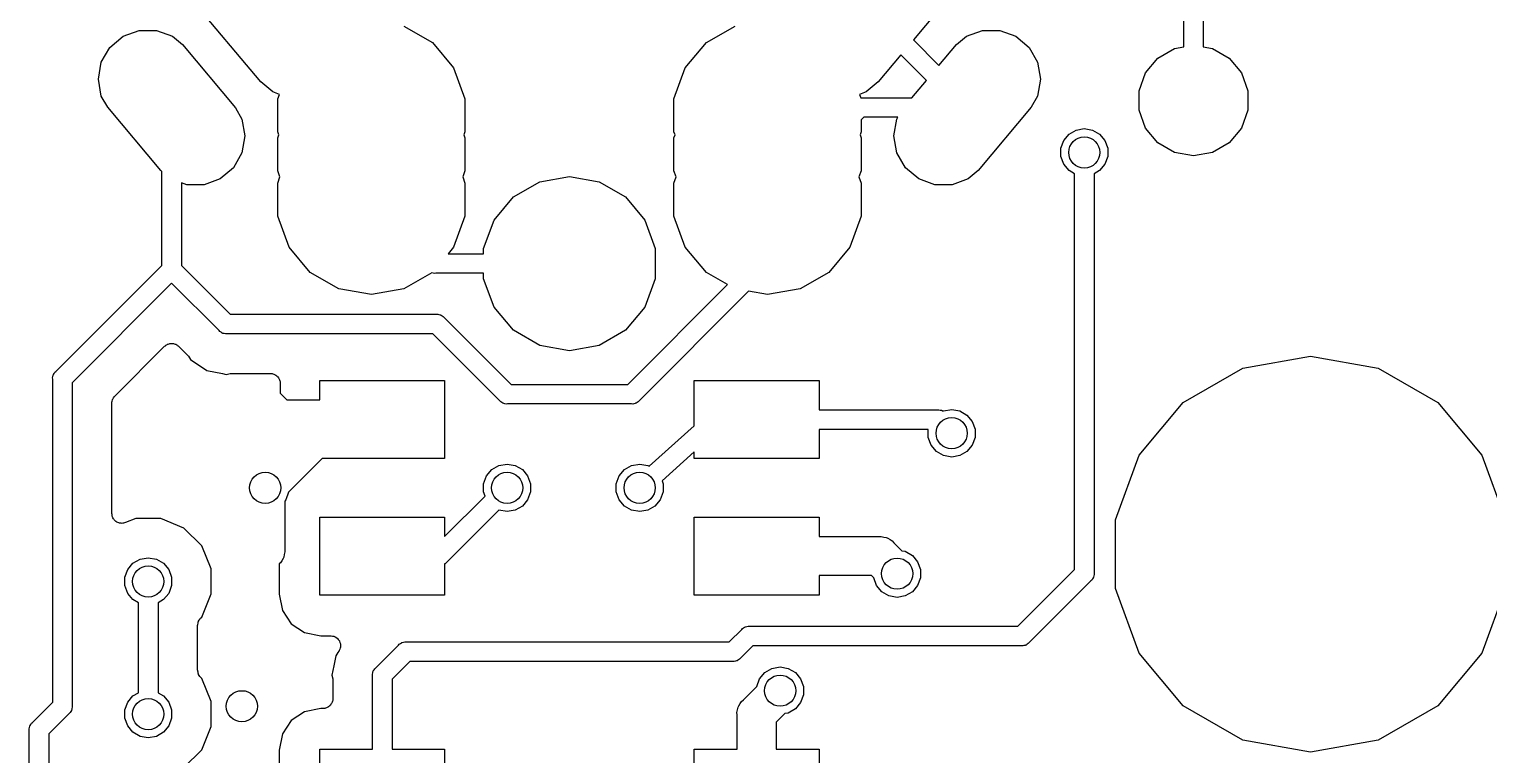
# Model space of a CAD drawing. Extents: x 61 to 194, y -153 to -61.
# Drawn here: x 82.07 to 100.79, y -89.32 to -80.02 of the extents above; entities that cross this region are included whole.
import ezdxf

# ---------------------------------------------------------------- set-up
doc = ezdxf.new("R2010")
doc.units = 0
doc.header["$MEASUREMENT"] = 0
doc.layers.add('BLACK', color=7, linetype='CONTINUOUS')

msp = doc.modelspace()

# ---------------------------------------------------------------- linework, layer by layer
at = {"layer": 'BLACK', "linetype": 'CONTINUOUS'}
for p, q in [((85.0416, -80.6939), (84.151, -79.6324)), ((96.875, -80.2478), (96.875, -79.55)), ((97.125, -79.55), (97.125, -80.2478)), ((93.7168, -79.79), (93.4088, -80.157)), ((83.2774, -80.1115), (83.4845, -80.0361)), ((83.4845, -80.0361), (83.7049, -80.0361)), ((83.7049, -80.0361), (83.912, -80.1115)), ((86.8768, -79.98), (87.2432, -80.1916)), ((90.7568, -80.1916), (91.1232, -79.98)), ((94.088, -80.1115), (94.2951, -80.0361)), ((94.2951, -80.0361), (94.5155, -80.0361)), ((94.5155, -80.0361), (94.7226, -80.1115)), ((82.9983, -80.4441), (83.1085, -80.2532)), ((83.1085, -80.2532), (83.2774, -80.1115)), ((83.912, -80.1115), (84.0383, -80.2175)), ((84.0383, -80.2175), (84.7192, -81.029)), ((87.2432, -80.1916), (87.5153, -80.5157)), ((90.4847, -80.5157), (90.7568, -80.1916)), ((93.4088, -80.157), (93.737, -80.4852)), ((93.737, -80.4852), (93.9617, -80.2175)), ((93.9617, -80.2175), (94.088, -80.1115)), ((94.7226, -80.1115), (94.8915, -80.2532)), ((94.8915, -80.2532), (95.0017, -80.4441)), ((96.5441, -80.3917), (96.7574, -80.2685)), ((96.7574, -80.2685), (96.875, -80.2478)), ((97.125, -80.2478), (97.2426, -80.2685)), ((97.2426, -80.2685), (97.4559, -80.3917)), ((82.96, -80.6611), (82.9983, -80.4441)), ((93.2475, -80.3493), (92.9584, -80.6939)), ((93.5757, -80.6775), (93.2475, -80.3493)), ((95.0017, -80.4441), (95.04, -80.6611)), ((96.3858, -80.5804), (96.5441, -80.3917)), ((97.4559, -80.3917), (97.6142, -80.5804)), ((87.5153, -80.5157), (87.66, -80.9134)), ((90.34, -80.9134), (90.4847, -80.5157)), ((96.3015, -80.8118), (96.3858, -80.5804)), ((97.6142, -80.5804), (97.6985, -80.8118)), ((82.9983, -80.8782), (82.96, -80.6611)), ((85.1983, -80.8253), (85.0416, -80.6939)), ((85.2811, -80.8554), (85.1983, -80.8253)), ((92.8017, -80.8253), (92.7189, -80.8554)), ((92.9584, -80.6939), (92.8017, -80.8253)), ((93.389, -80.9), (93.5757, -80.6775)), ((95.04, -80.6611), (95.0017, -80.8782)), ((96.3015, -81.0582), (96.3015, -80.8118)), ((97.6985, -80.8118), (97.6985, -81.0582)), ((83.0808, -81.021), (82.9983, -80.8782)), ((83.7617, -81.8325), (83.0808, -81.021)), ((85.26, -80.9134), (85.2811, -80.8554)), ((85.26, -81.3366), (85.26, -80.9134)), ((87.66, -80.9134), (87.66, -81.3366)), ((90.34, -81.3366), (90.34, -80.9134)), ((92.7189, -80.8554), (92.7351, -80.9)), ((92.7351, -80.9), (93.389, -80.9)), ((94.9192, -81.021), (94.2383, -81.8325)), ((95.0017, -80.8782), (94.9192, -81.021)), ((84.7192, -81.029), (84.8017, -81.1718)), ((84.8017, -81.1718), (84.84, -81.3889)), ((92.7718, -81.15), (92.74, -81.1818)), ((92.74, -81.1818), (92.74, -81.3366)), ((93.2109, -81.15), (92.7718, -81.15)), ((93.16, -81.3889), (93.1983, -81.1718)), ((93.1983, -81.1718), (93.2109, -81.15)), ((96.3858, -81.2896), (96.3015, -81.0582)), ((97.6985, -81.0582), (97.6142, -81.2896)), ((84.84, -81.3889), (84.8017, -81.6059)), ((85.274, -81.375), (85.26, -81.3366)), ((85.26, -81.4134), (85.274, -81.375)), ((87.66, -81.3366), (87.646, -81.375)), ((87.646, -81.375), (87.66, -81.4134)), ((90.354, -81.375), (90.34, -81.3366)), ((90.34, -81.4134), (90.354, -81.375)), ((92.74, -81.3366), (92.726, -81.375)), ((92.726, -81.375), (92.74, -81.4134)), ((93.1983, -81.6059), (93.16, -81.3889)), ((95.3362, -81.4477), (95.4042, -81.3666)), ((95.4042, -81.3666), (95.4958, -81.3137)), ((95.4958, -81.3137), (95.6, -81.2954)), ((95.6, -81.2954), (95.7042, -81.3137)), ((95.7042, -81.3137), (95.7958, -81.3666)), ((95.7958, -81.3666), (95.8638, -81.4477)), ((96.5441, -81.4783), (96.3858, -81.2896)), ((97.6142, -81.2896), (97.4559, -81.4783)), ((85.26, -81.8366), (85.26, -81.4134)), ((87.66, -81.4134), (87.66, -81.8366)), ((90.34, -81.8366), (90.34, -81.4134)), ((92.74, -81.4134), (92.74, -81.8366)), ((95.3, -81.5471), (95.3362, -81.4477)), ((95.3, -81.6529), (95.3, -81.5471)), ((95.8638, -81.4477), (95.9, -81.5471)), ((95.9, -81.5471), (95.9, -81.6529)), ((96.7574, -81.6015), (96.5441, -81.4783)), ((97.4559, -81.4783), (97.2426, -81.6015)), ((84.8017, -81.6059), (84.6915, -81.7968)), ((93.3085, -81.7968), (93.1983, -81.6059)), ((95.3362, -81.7523), (95.3, -81.6529)), ((95.4042, -81.8334), (95.3362, -81.7523)), ((95.8638, -81.7523), (95.7958, -81.8334)), ((95.9, -81.6529), (95.8638, -81.7523)), ((97, -81.6443), (96.7574, -81.6015)), ((97.2426, -81.6015), (97, -81.6443)), ((83.775, -81.8437), (83.7617, -81.8325)), ((83.775, -83.0482), (83.775, -81.8437)), ((84.5226, -81.9385), (84.3155, -82.0139)), ((84.6915, -81.7968), (84.5226, -81.9385)), ((85.2885, -81.915), (85.26, -81.8366)), ((85.26, -81.9934), (85.2885, -81.915)), ((87.66, -81.8366), (87.6315, -81.915)), ((87.6315, -81.915), (87.66, -81.9934)), ((88.618, -81.9754), (89, -81.908)), ((89, -81.908), (89.382, -81.9754)), ((90.3685, -81.915), (90.34, -81.8366)), ((90.34, -81.9934), (90.3685, -81.915)), ((92.74, -81.8366), (92.7115, -81.915)), ((92.7115, -81.915), (92.74, -81.9934)), ((93.4774, -81.9385), (93.3085, -81.7968)), ((93.6845, -82.0139), (93.4774, -81.9385)), ((94.112, -81.9385), (93.9049, -82.0139)), ((94.2383, -81.8325), (94.112, -81.9385)), ((95.475, -81.8742), (95.4042, -81.8334)), ((95.475, -86.9482), (95.475, -81.8742)), ((95.7958, -81.8334), (95.725, -81.8742)), ((95.725, -81.8742), (95.725, -86.9946)), ((84.0951, -82.0139), (84.025, -81.9883)), ((84.025, -81.9883), (84.025, -83.0482)), ((84.3155, -82.0139), (84.0951, -82.0139)), ((85.26, -82.4166), (85.26, -81.9934)), ((87.66, -81.9934), (87.66, -82.4166)), ((88.282, -82.1694), (88.618, -81.9754)), ((89.382, -81.9754), (89.718, -82.1694)), ((90.34, -82.4166), (90.34, -81.9934)), ((92.74, -81.9934), (92.74, -82.4166)), ((93.9049, -82.0139), (93.6845, -82.0139)), ((88.0327, -82.4665), (88.282, -82.1694)), ((89.718, -82.1694), (89.9673, -82.4665)), ((85.4047, -82.8143), (85.26, -82.4166)), ((87.66, -82.4166), (87.5153, -82.8143)), ((87.9, -82.831), (88.0327, -82.4665)), ((89.9673, -82.4665), (90.1, -82.831)), ((90.4847, -82.8143), (90.34, -82.4166)), ((92.74, -82.4166), (92.5953, -82.8143)), ((85.6768, -83.1384), (85.4047, -82.8143)), ((87.5153, -82.8143), (87.4433, -82.9)), ((87.9, -82.9), (87.9, -82.831)), ((90.1, -82.831), (90.1, -83.219)), ((90.7568, -83.1384), (90.4847, -82.8143)), ((92.5953, -82.8143), (92.3232, -83.1384)), ((82.4155, -84.4077), (83.775, -83.0482)), ((84.025, -83.0482), (84.6518, -83.675)), ((87.4433, -82.9), (87.9, -82.9)), ((86.0432, -83.35), (85.6768, -83.1384)), ((87.2349, -83.1433), (86.8768, -83.35)), ((87.2366, -83.1443), (87.2349, -83.1433)), ((87.2529, -83.1472), (87.2366, -83.1443)), ((87.2689, -83.1514), (87.2529, -83.1472)), ((87.2854, -83.15), (87.2689, -83.1514)), ((87.9, -83.15), (87.2854, -83.15)), ((87.9, -83.219), (87.9, -83.15)), ((88.0327, -83.5835), (87.9, -83.219)), ((90.1, -83.219), (89.9673, -83.5835)), ((91.0281, -83.2951), (90.7568, -83.1384)), ((92.3232, -83.1384), (91.9568, -83.35)), ((83.9, -83.2768), (82.625, -84.5518)), ((84.5078, -83.8845), (83.9, -83.2768)), ((86.46, -83.4235), (86.0432, -83.35)), ((86.8768, -83.35), (86.46, -83.4235)), ((89.7482, -84.575), (91.0281, -83.2951)), ((91.2962, -83.3805), (89.8923, -84.7845)), ((91.54, -83.4235), (91.2962, -83.3805)), ((91.9568, -83.35), (91.54, -83.4235)), ((88.282, -83.8806), (88.0327, -83.5835)), ((89.9673, -83.5835), (89.718, -83.8806)), ((84.6518, -83.675), (87.2946, -83.675)), ((87.2946, -83.675), (87.3111, -83.6736)), ((87.3111, -83.6736), (87.3271, -83.6778)), ((87.3271, -83.6778), (87.3434, -83.6807)), ((87.3434, -83.6807), (87.3483, -83.6835)), ((87.3483, -83.6835), (87.3536, -83.685)), ((87.3536, -83.685), (87.3672, -83.6945)), ((87.3672, -83.6945), (87.3816, -83.7028)), ((87.3816, -83.7028), (87.3923, -83.7155)), ((87.3923, -83.7155), (88.2518, -84.575)), ((84.5184, -83.8972), (84.5078, -83.8845)), ((84.5328, -83.9055), (84.5184, -83.8972)), ((84.5464, -83.915), (84.5328, -83.9055)), ((84.5518, -83.9165), (84.5464, -83.915)), ((84.5566, -83.9193), (84.5518, -83.9165)), ((84.5729, -83.9222), (84.5566, -83.9193)), ((84.5889, -83.9264), (84.5729, -83.9222)), ((84.6054, -83.925), (84.5889, -83.9264)), ((87.2482, -83.925), (84.6054, -83.925)), ((88.1078, -84.7845), (87.2482, -83.925)), ((88.618, -84.0746), (88.282, -83.8806)), ((89.718, -83.8806), (89.382, -84.0746)), ((83.1702, -84.725), (83.8102, -84.085)), ((83.8102, -84.085), (83.8193, -84.0786)), ((83.8193, -84.0786), (83.8272, -84.0708)), ((83.8272, -84.0708), (83.8372, -84.0661)), ((83.8372, -84.0661), (83.8463, -84.0597)), ((83.8463, -84.0597), (83.8571, -84.0568)), ((83.8571, -84.0568), (83.8671, -84.0521)), ((83.8671, -84.0521), (83.8782, -84.0512)), ((83.8782, -84.0512), (83.8889, -84.0483)), ((83.8889, -84.0483), (83.9, -84.0493)), ((83.9, -84.0493), (83.9111, -84.0483)), ((83.9111, -84.0483), (83.9218, -84.0512)), ((83.9218, -84.0512), (83.9329, -84.0521)), ((83.9329, -84.0521), (83.9429, -84.0568)), ((83.9429, -84.0568), (83.9537, -84.0597)), ((83.9537, -84.0597), (83.9628, -84.0661)), ((83.9628, -84.0661), (83.9728, -84.0708)), ((83.9728, -84.0708), (83.9807, -84.0786)), ((83.9807, -84.0786), (83.9898, -84.085)), ((83.9898, -84.085), (84.0995, -84.1947)), ((84.0995, -84.1947), (84.1066, -84.2049)), ((84.1066, -84.2049), (84.1153, -84.2139)), ((89, -84.142), (88.618, -84.0746)), ((89.382, -84.0746), (89, -84.142)), ((84.1153, -84.2139), (84.1436, -84.2564)), ((84.1436, -84.2564), (84.1861, -84.2847)), ((84.1861, -84.2847), (84.1861, -84.2847)), ((84.1861, -84.2847), (84.2684, -84.3397)), ((84.2684, -84.3397), (84.353, -84.3963)), ((96.8682, -84.8053), (97.6318, -84.3645)), ((97.6318, -84.3645), (98.5, -84.2114)), ((98.5, -84.2114), (99.3682, -84.3645)), ((99.3682, -84.3645), (100.132, -84.8053)), ((82.3736, -84.4889), (82.3778, -84.4729)), ((82.375, -84.5054), (82.3736, -84.4889)), ((82.375, -88.6482), (82.375, -84.5054)), ((82.3778, -84.4729), (82.3807, -84.4566)), ((82.3807, -84.4566), (82.3835, -84.4518)), ((82.3835, -84.4518), (82.385, -84.4464)), ((82.385, -84.4464), (82.3945, -84.4328)), ((82.3945, -84.4328), (82.4028, -84.4184)), ((82.4028, -84.4184), (82.4155, -84.4077)), ((82.625, -84.5518), (82.625, -88.6946)), ((84.353, -84.3963), (84.5499, -84.4354)), ((84.5499, -84.4354), (84.5499, -84.4354)), ((84.5499, -84.4354), (84.6, -84.4454)), ((84.6, -84.4454), (84.6501, -84.4354)), ((84.6501, -84.4354), (84.6626, -84.4352)), ((84.6626, -84.4352), (84.6748, -84.433)), ((84.6748, -84.433), (85.165, -84.433)), ((85.165, -84.433), (85.1759, -84.4349)), ((85.1759, -84.4349), (85.1871, -84.4349)), ((85.1871, -84.4349), (85.1975, -84.4387)), ((85.1975, -84.4387), (85.2084, -84.4407)), ((85.2084, -84.4407), (85.2181, -84.4462)), ((85.2181, -84.4462), (85.2285, -84.45)), ((85.2285, -84.45), (85.237, -84.4572)), ((85.237, -84.4572), (85.2466, -84.4627)), ((85.2466, -84.4627), (85.2538, -84.4712)), ((85.2538, -84.4712), (85.2623, -84.4784)), ((85.2623, -84.4784), (85.2678, -84.488)), ((85.2678, -84.488), (85.275, -84.4965)), ((85.275, -84.4965), (85.2788, -84.5069)), ((85.2788, -84.5069), (85.2843, -84.5166)), ((85.2843, -84.5166), (85.2863, -84.5275)), ((85.2863, -84.5275), (85.2901, -84.5379)), ((85.2901, -84.5379), (85.2901, -84.5491)), ((85.2901, -84.5491), (85.292, -84.56)), ((85.292, -84.56), (85.292, -84.6866)), ((85.8, -84.771), (85.8, -84.525)), ((85.8, -84.525), (87.4, -84.525)), ((87.4, -84.525), (87.4, -85.525)), ((88.2518, -84.575), (89.7482, -84.575)), ((90.6, -85.1038), (90.6, -84.525)), ((90.6, -84.525), (92.2, -84.525)), ((92.2, -84.525), (92.2, -84.9)), ((83.1407, -84.7714), (83.1435, -84.7665)), ((83.1435, -84.7665), (83.1449, -84.7611)), ((83.1449, -84.7611), (83.1544, -84.7475)), ((83.1544, -84.7475), (83.1627, -84.7332)), ((83.1627, -84.7332), (83.167, -84.7296)), ((83.167, -84.7296), (83.1702, -84.725)), ((85.292, -84.6866), (85.3764, -84.771)), ((83.133, -84.8148), (83.134, -84.8093)), ((83.133, -86.2288), (83.133, -84.8148)), ((83.1335, -84.8037), (83.1378, -84.7877)), ((83.134, -84.8093), (83.1335, -84.8037)), ((83.1378, -84.7877), (83.1407, -84.7714)), ((85.3764, -84.771), (85.8, -84.771)), ((88.1184, -84.7972), (88.1078, -84.7845)), ((88.1328, -84.8055), (88.1184, -84.7972)), ((88.1464, -84.815), (88.1328, -84.8055)), ((88.1517, -84.8165), (88.1464, -84.815)), ((88.1566, -84.8193), (88.1517, -84.8165)), ((88.1729, -84.8222), (88.1566, -84.8193)), ((88.1889, -84.8264), (88.1729, -84.8222)), ((88.2054, -84.825), (88.1889, -84.8264)), ((89.7946, -84.825), (88.2054, -84.825)), ((89.8111, -84.8264), (89.7946, -84.825)), ((89.8271, -84.8222), (89.8111, -84.8264)), ((89.8434, -84.8193), (89.8271, -84.8222)), ((89.8483, -84.8165), (89.8434, -84.8193)), ((89.8536, -84.815), (89.8483, -84.8165)), ((89.8672, -84.8055), (89.8536, -84.815)), ((89.8816, -84.7972), (89.8672, -84.8055)), ((89.8923, -84.7845), (89.8816, -84.7972)), ((92.2, -84.9), (93.7196, -84.9)), ((93.7196, -84.9), (93.7361, -84.8986)), ((93.7361, -84.8986), (93.7521, -84.9028)), ((93.7521, -84.9028), (93.7684, -84.9057)), ((93.7684, -84.9057), (93.7733, -84.9085)), ((93.7733, -84.9085), (93.7786, -84.91)), ((93.7786, -84.91), (93.7894, -84.9175)), ((93.7894, -84.9175), (93.7958, -84.9137)), ((93.7958, -84.9137), (93.9, -84.8954)), ((93.9, -84.8954), (94.0042, -84.9137)), ((94.0042, -84.9137), (94.0958, -84.9666)), ((96.3015, -85.4807), (96.8682, -84.8053)), ((100.132, -84.8053), (100.698, -85.4807)), ((90.021, -85.6235), (90.6, -85.1038)), ((94.0958, -84.9666), (94.1638, -85.0477)), ((94.1638, -85.0477), (94.2, -85.1471)), ((93.6, -85.15), (92.2, -85.15)), ((92.2, -85.15), (92.2, -85.525)), ((93.6, -85.2529), (93.6, -85.15)), ((93.6362, -85.3523), (93.6, -85.2529)), ((94.2, -85.2529), (94.1638, -85.3523)), ((94.2, -85.1471), (94.2, -85.2529)), ((90.6, -85.4398), (90.1867, -85.8106)), ((90.6, -85.525), (90.6, -85.4398)), ((93.7042, -85.4334), (93.6362, -85.3523)), ((93.7958, -85.4863), (93.7042, -85.4334)), ((93.9, -85.5046), (93.7958, -85.4863)), ((94.0042, -85.4863), (93.9, -85.5046)), ((94.0958, -85.4334), (94.0042, -85.4863)), ((94.1638, -85.3523), (94.0958, -85.4334)), ((96, -86.3092), (96.3015, -85.4807)), ((100.698, -85.4807), (101, -86.3092)), ((85.8286, -85.525), (85.3996, -85.9539)), ((87.4, -85.525), (85.8286, -85.525)), ((87.9362, -85.7477), (88.0042, -85.6666)), ((88.0042, -85.6666), (88.0958, -85.6137)), ((88.0958, -85.6137), (88.2, -85.5954)), ((88.2, -85.5954), (88.3042, -85.6137)), ((88.3042, -85.6137), (88.3958, -85.6666)), ((88.3958, -85.6666), (88.4638, -85.7477)), ((89.6362, -85.7477), (89.7042, -85.6666)), ((89.7042, -85.6666), (89.7958, -85.6137)), ((89.7958, -85.6137), (89.9, -85.5954)), ((89.9, -85.5954), (90.0042, -85.6137)), ((90.0042, -85.6137), (90.021, -85.6235)), ((92.2, -85.525), (90.6, -85.525)), ((87.9, -85.8471), (87.9362, -85.7477)), ((87.9, -85.9529), (87.9, -85.8471)), ((88.4638, -85.7477), (88.5, -85.8471)), ((88.5, -85.8471), (88.5, -85.9529)), ((89.6, -85.8471), (89.6362, -85.7477)), ((89.6, -85.9529), (89.6, -85.8471)), ((90.1867, -85.8106), (90.2, -85.8471)), ((90.2, -85.8471), (90.2, -85.9529)), ((85.3638, -86.0523), (85.35, -86.0688)), ((85.35, -86.0688), (85.35, -86.6891)), ((85.3996, -85.9539), (85.3638, -86.0523)), ((87.4, -86.5232), (87.9188, -86.0045)), ((87.9188, -86.0045), (87.9, -85.9529)), ((88.4638, -86.0523), (88.3958, -86.1334)), ((88.5, -85.9529), (88.4638, -86.0523)), ((89.6362, -86.0523), (89.6, -85.9529)), ((89.7042, -86.1334), (89.6362, -86.0523)), ((90.1638, -86.0523), (90.0958, -86.1334)), ((90.2, -85.9529), (90.1638, -86.0523)), ((83.1354, -86.2424), (83.133, -86.2288)), ((83.136, -86.2563), (83.1354, -86.2424)), ((83.1392, -86.264), (83.136, -86.2563)), ((83.1407, -86.2722), (83.1392, -86.264)), ((88.0925, -86.1843), (87.4173, -86.8595)), ((88.0958, -86.1863), (88.0925, -86.1843)), ((88.2, -86.2046), (88.0958, -86.1863)), ((88.3042, -86.1863), (88.2, -86.2046)), ((88.3958, -86.1334), (88.3042, -86.1863)), ((89.7958, -86.1863), (89.7042, -86.1334)), ((89.9, -86.2046), (89.7958, -86.1863)), ((90.0042, -86.1863), (89.9, -86.2046)), ((90.0958, -86.1334), (90.0042, -86.1863)), ((83.1476, -86.2842), (83.1407, -86.2722)), ((83.1529, -86.297), (83.1476, -86.2842)), ((83.1585, -86.3032), (83.1529, -86.297)), ((83.1627, -86.3104), (83.1585, -86.3032)), ((83.1733, -86.3193), (83.1627, -86.3104)), ((83.1827, -86.3296), (83.1733, -86.3193)), ((83.1901, -86.3334), (83.1827, -86.3296)), ((83.1965, -86.3388), (83.1901, -86.3334)), ((83.2095, -86.3435), (83.1965, -86.3388)), ((83.2218, -86.3499), (83.2095, -86.3435)), ((83.2301, -86.351), (83.2218, -86.3499)), ((83.2379, -86.3539), (83.2301, -86.351)), ((83.2518, -86.3539), (83.2379, -86.3539)), ((83.2655, -86.3557), (83.2518, -86.3539)), ((83.2737, -86.3539), (83.2655, -86.3557)), ((83.2821, -86.3539), (83.2737, -86.3539)), ((83.2951, -86.3491), (83.2821, -86.3539)), ((83.3086, -86.3461), (83.2951, -86.3491)), ((83.4393, -86.292), (83.3086, -86.3461)), ((83.7607, -86.292), (83.4393, -86.292)), ((84.0577, -86.415), (83.7607, -86.292)), ((84.285, -86.6423), (84.0577, -86.415)), ((85.8, -87.275), (85.8, -86.275)), ((85.8, -86.275), (87.4, -86.275)), ((87.4, -86.275), (87.4, -86.5232)), ((90.6, -87.275), (90.6, -86.275)), ((90.6, -86.275), (92.2, -86.275)), ((92.2, -86.275), (92.2, -86.525)), ((96, -87.1908), (96, -86.3092)), ((92.2, -86.525), (92.9641, -86.525)), ((92.9641, -86.525), (92.9971, -86.5221)), ((92.9971, -86.5221), (93.0292, -86.5307)), ((93.0292, -86.5307), (93.0618, -86.5365)), ((93.0618, -86.5365), (93.0715, -86.542)), ((93.0715, -86.542), (93.0823, -86.5449)), ((93.0823, -86.5449), (93.1094, -86.5639)), ((93.1094, -86.5639), (93.1382, -86.5805)), ((93.1382, -86.5805), (93.1595, -86.6059)), ((93.1595, -86.6059), (93.2594, -86.7058)), ((83.4042, -86.8666), (83.4958, -86.8137)), ((83.4958, -86.8137), (83.6, -86.7954)), ((83.6, -86.7954), (83.7042, -86.8137)), ((83.7042, -86.8137), (83.7958, -86.8666)), ((84.408, -86.9393), (84.285, -86.6423)), ((85.3301, -86.8073), (85.311, -86.8345)), ((85.333, -86.7965), (85.3301, -86.8073)), ((85.3385, -86.7868), (85.333, -86.7965)), ((85.3443, -86.7542), (85.3385, -86.7868)), ((85.3529, -86.7221), (85.3443, -86.7542)), ((85.35, -86.6891), (85.3529, -86.7221)), ((93.2594, -86.7058), (93.3042, -86.7137)), ((93.3042, -86.7137), (93.3958, -86.7666)), ((93.3958, -86.7666), (93.4638, -86.8477)), ((83.3, -87.0471), (83.3362, -86.9477)), ((83.3362, -86.9477), (83.4042, -86.8666)), ((83.7958, -86.8666), (83.8638, -86.9477)), ((83.8638, -86.9477), (83.9, -87.0471)), ((84.408, -87.2607), (84.408, -86.9393)), ((85.2945, -86.8632), (85.2796, -86.8757)), ((85.2796, -86.8757), (85.2796, -87.2625)), ((85.311, -86.8345), (85.2945, -86.8632)), ((87.4066, -86.8722), (87.4, -86.876)), ((87.4, -86.876), (87.4, -87.275)), ((87.4173, -86.8595), (87.4066, -86.8722)), ((93.4638, -86.8477), (93.5, -86.9471)), ((93.5, -86.9471), (93.5, -87.0529)), ((94.7482, -87.675), (95.475, -86.9482)), ((95.7264, -87.0111), (95.7222, -87.0271)), ((95.725, -86.9946), (95.7264, -87.0111)), ((83.3, -87.1529), (83.3, -87.0471)), ((83.3362, -87.2523), (83.3, -87.1529)), ((83.9, -87.1529), (83.8638, -87.2523)), ((83.9, -87.0471), (83.9, -87.1529)), ((92.8714, -87.025), (92.2, -87.025)), ((92.2, -87.025), (92.2, -87.275)), ((92.9004, -87.0539), (92.8714, -87.025)), ((92.9362, -87.1523), (92.9004, -87.0539)), ((93.0042, -87.2334), (92.9362, -87.1523)), ((93.4638, -87.1523), (93.3958, -87.2334)), ((93.5, -87.0529), (93.4638, -87.1523)), ((95.6845, -87.0922), (94.8923, -87.8845)), ((95.6972, -87.0816), (95.6845, -87.0922)), ((95.7055, -87.0672), (95.6972, -87.0816)), ((95.715, -87.0536), (95.7055, -87.0672)), ((95.7165, -87.0482), (95.715, -87.0536)), ((95.7193, -87.0434), (95.7165, -87.0482)), ((95.7222, -87.0271), (95.7193, -87.0434)), ((96.3015, -88.0193), (96, -87.1908)), ((101, -87.1908), (100.698, -88.0193)), ((83.4042, -87.3334), (83.3362, -87.2523)), ((83.475, -87.3742), (83.4042, -87.3334)), ((83.475, -88.5258), (83.475, -87.3742)), ((83.7958, -87.3334), (83.725, -87.3742)), ((83.725, -87.3742), (83.725, -88.5258)), ((83.8638, -87.2523), (83.7958, -87.3334)), ((84.285, -87.5577), (84.408, -87.2607)), ((85.2796, -87.2625), (85.3215, -87.4732)), ((87.4, -87.275), (85.8, -87.275)), ((92.2, -87.275), (90.6, -87.275)), ((93.0958, -87.2863), (93.0042, -87.2334)), ((93.2, -87.3046), (93.0958, -87.2863)), ((93.3042, -87.2863), (93.2, -87.3046)), ((93.3958, -87.2334), (93.3042, -87.2863)), ((84.267, -87.5771), (84.2702, -87.5725)), ((84.2702, -87.5725), (84.285, -87.5577)), ((85.3215, -87.4732), (85.4338, -87.6412)), ((84.233, -87.6623), (84.234, -87.6568)), ((84.233, -88.2377), (84.233, -87.6623)), ((84.2335, -87.6512), (84.2378, -87.6352)), ((84.234, -87.6568), (84.2335, -87.6512)), ((84.2378, -87.6352), (84.2407, -87.6189)), ((84.2407, -87.6189), (84.2435, -87.614)), ((84.2435, -87.614), (84.2449, -87.6086)), ((84.2449, -87.6086), (84.2544, -87.595)), ((84.2544, -87.595), (84.2627, -87.5807)), ((84.2627, -87.5807), (84.267, -87.5771)), ((85.4338, -87.6412), (85.6018, -87.7535)), ((85.6018, -87.7535), (85.8125, -87.7954)), ((91.0482, -87.875), (91.2078, -87.7155)), ((91.2078, -87.7155), (91.2184, -87.7028)), ((91.2184, -87.7028), (91.2328, -87.6945)), ((91.2328, -87.6945), (91.2464, -87.685)), ((91.2464, -87.685), (91.2518, -87.6835)), ((91.2518, -87.6835), (91.2566, -87.6807)), ((91.2566, -87.6807), (91.2729, -87.6778)), ((91.2729, -87.6778), (91.2889, -87.6736)), ((91.2889, -87.6736), (91.3055, -87.675)), ((91.3055, -87.675), (94.7482, -87.675)), ((85.8125, -87.7954), (85.9382, -87.7954)), ((85.9382, -87.7954), (85.9424, -87.7962)), ((85.9424, -87.7962), (85.9465, -87.7957)), ((85.9465, -87.7957), (85.964, -87.8)), ((85.964, -87.8), (85.9817, -87.8031)), ((85.9817, -87.8031), (85.9853, -87.8052)), ((85.9853, -87.8052), (85.9894, -87.8062)), ((85.9894, -87.8062), (86.0043, -87.8162)), ((86.0043, -87.8162), (86.0199, -87.8252)), ((86.0199, -87.8252), (86.0226, -87.8284)), ((86.0226, -87.8284), (86.0261, -87.8307)), ((86.0261, -87.8307), (86.0367, -87.8452)), ((86.0367, -87.8452), (86.0482, -87.8589)), ((86.0482, -87.8589), (86.0497, -87.8629)), ((86.0497, -87.8629), (86.0521, -87.8663)), ((86.0521, -87.8663), (86.0572, -87.8835)), ((86.0572, -87.8835), (86.0633, -87.9004)), ((86.0633, -87.9445), (86.0619, -87.9484)), ((86.0633, -87.9004), (86.0633, -87.9046)), ((86.0633, -87.9046), (86.0645, -87.9086)), ((86.0645, -87.9086), (86.0633, -87.9265)), ((86.0633, -87.9265), (86.0633, -87.9445)), ((86.5155, -88.2078), (86.8078, -87.9155)), ((86.8078, -87.9155), (86.8184, -87.9028)), ((86.8184, -87.9028), (86.8328, -87.8945)), ((86.8328, -87.8945), (86.8464, -87.885)), ((86.8464, -87.885), (86.8517, -87.8835)), ((86.8517, -87.8835), (86.8566, -87.8807)), ((86.8566, -87.8807), (86.8729, -87.8778)), ((86.8729, -87.8778), (86.8889, -87.8736)), ((86.8889, -87.8736), (86.9054, -87.875)), ((86.9054, -87.875), (91.0482, -87.875)), ((91.3518, -87.925), (91.1923, -88.0845)), ((94.7946, -87.925), (91.3518, -87.925)), ((94.8111, -87.9264), (94.7946, -87.925)), ((94.8271, -87.9222), (94.8111, -87.9264)), ((94.8434, -87.9193), (94.8271, -87.9222)), ((94.8483, -87.9165), (94.8434, -87.9193)), ((94.8536, -87.915), (94.8483, -87.9165)), ((94.8672, -87.9055), (94.8536, -87.915)), ((94.8816, -87.8972), (94.8672, -87.9055)), ((94.8923, -87.8845), (94.8816, -87.8972)), ((86.0037, -88.053), (85.9778, -88.1836)), ((86.0321, -88.0106), (86.0037, -88.053)), ((86.0438, -87.993), (86.0321, -88.0106)), ((86.0455, -87.9892), (86.0438, -87.993)), ((86.0482, -87.9859), (86.0455, -87.9892)), ((86.0544, -87.9691), (86.0482, -87.9859)), ((86.0616, -87.9526), (86.0544, -87.9691)), ((86.0619, -87.9484), (86.0616, -87.9526)), ((86.9518, -88.125), (86.725, -88.3518)), ((91.0946, -88.125), (86.9518, -88.125)), ((91.1111, -88.1264), (91.0946, -88.125)), ((91.1271, -88.1222), (91.1111, -88.1264)), ((91.1434, -88.1193), (91.1271, -88.1222)), ((91.1483, -88.1165), (91.1434, -88.1193)), ((91.1536, -88.115), (91.1483, -88.1165)), ((91.1672, -88.1055), (91.1536, -88.115)), ((91.1816, -88.0972), (91.1672, -88.1055)), ((91.1923, -88.0845), (91.1816, -88.0972)), ((96.8682, -88.6947), (96.3015, -88.0193)), ((100.698, -88.0193), (100.132, -88.6947)), ((84.234, -88.2432), (84.233, -88.2377)), ((84.2335, -88.2488), (84.234, -88.2432)), ((84.2378, -88.2648), (84.2335, -88.2488)), ((84.2407, -88.2811), (84.2378, -88.2648)), ((84.2435, -88.286), (84.2407, -88.2811)), ((84.2449, -88.2914), (84.2435, -88.286)), ((84.2544, -88.305), (84.2449, -88.2914)), ((84.2627, -88.3193), (84.2544, -88.305)), ((84.267, -88.3229), (84.2627, -88.3193)), ((85.9778, -88.1836), (85.9546, -88.3)), ((85.9546, -88.3), (85.9646, -88.3501)), ((85.9778, -88.1836), (85.9778, -88.1836)), ((86.4736, -88.2889), (86.4778, -88.2729)), ((86.475, -88.3055), (86.4736, -88.2889)), ((86.475, -89.25), (86.475, -88.3055)), ((86.4778, -88.2729), (86.4807, -88.2566)), ((86.4807, -88.2566), (86.4835, -88.2518)), ((86.4835, -88.2518), (86.485, -88.2464)), ((86.485, -88.2464), (86.4945, -88.2328)), ((86.4945, -88.2328), (86.5028, -88.2184)), ((86.5028, -88.2184), (86.5155, -88.2078)), ((91.4362, -88.3477), (91.5042, -88.2666)), ((91.5042, -88.2666), (91.5958, -88.2137)), ((91.5958, -88.2137), (91.7, -88.1954)), ((91.7, -88.1954), (91.8042, -88.2137)), ((91.8042, -88.2137), (91.8958, -88.2666)), ((91.8958, -88.2666), (91.9638, -88.3477)), ((84.2702, -88.3275), (84.267, -88.3229)), ((84.285, -88.3423), (84.2702, -88.3275)), ((84.408, -88.6393), (84.285, -88.3423)), ((85.9646, -88.3501), (85.9648, -88.3626)), ((85.9648, -88.3626), (85.967, -88.3749)), ((85.967, -88.3749), (85.967, -88.6026)), ((86.725, -88.3518), (86.725, -89.25)), ((91.2309, -88.6155), (91.4004, -88.4461)), ((91.4004, -88.4461), (91.4362, -88.3477)), ((91.9638, -88.3477), (92, -88.4471)), ((92, -88.4471), (92, -88.5529)), ((82.1155, -88.9077), (82.375, -88.6482)), ((82.625, -88.6946), (82.6264, -88.7111)), ((83.3, -88.7471), (83.3362, -88.6477)), ((83.3362, -88.6477), (83.4042, -88.5666)), ((83.4042, -88.5666), (83.475, -88.5258)), ((83.725, -88.5258), (83.7958, -88.5666)), ((83.7958, -88.5666), (83.8638, -88.6477)), ((83.8638, -88.6477), (83.9, -88.7471)), ((84.408, -88.9607), (84.408, -88.6393)), ((85.9288, -88.6913), (85.9216, -88.6998)), ((85.9373, -88.6842), (85.9288, -88.6913)), ((85.9428, -88.6746), (85.9373, -88.6842)), ((85.95, -88.6661), (85.9428, -88.6746)), ((85.9538, -88.6556), (85.95, -88.6661)), ((85.9593, -88.646), (85.9538, -88.6556)), ((85.9613, -88.6351), (85.9593, -88.646)), ((85.9651, -88.6246), (85.9613, -88.6351)), ((85.967, -88.6026), (85.9651, -88.6135)), ((85.9651, -88.6135), (85.9651, -88.6246)), ((91.167, -88.7035), (91.1699, -88.6927)), ((91.1699, -88.6927), (91.189, -88.6655)), ((91.189, -88.6655), (91.2055, -88.6368)), ((91.2055, -88.6368), (91.2309, -88.6155)), ((91.9638, -88.6523), (91.8958, -88.7334)), ((92, -88.5529), (91.9638, -88.6523)), ((97.6318, -89.1355), (96.8682, -88.6947)), ((100.132, -88.6947), (99.3682, -89.1355)), ((82.5845, -88.7922), (82.325, -89.0518)), ((82.5972, -88.7816), (82.5845, -88.7922)), ((82.6055, -88.7672), (82.5972, -88.7816)), ((82.615, -88.7536), (82.6055, -88.7672)), ((82.6165, -88.7482), (82.615, -88.7536)), ((82.6193, -88.7434), (82.6165, -88.7482)), ((82.6222, -88.7271), (82.6193, -88.7434)), ((82.6264, -88.7111), (82.6222, -88.7271)), ((83.3, -88.8529), (83.3, -88.7471)), ((83.3362, -88.9523), (83.3, -88.8529)), ((83.9, -88.8529), (83.8638, -88.9523)), ((83.9, -88.7471), (83.9, -88.8529)), ((85.4338, -88.8838), (85.3215, -89.0518)), ((85.6018, -88.7715), (85.4338, -88.8838)), ((85.8125, -88.7296), (85.6018, -88.7715)), ((85.84, -88.7296), (85.8125, -88.7296)), ((85.8509, -88.7276), (85.84, -88.7296)), ((85.8621, -88.7276), (85.8509, -88.7276)), ((85.8725, -88.7238), (85.8621, -88.7276)), ((85.8834, -88.7219), (85.8725, -88.7238)), ((85.8931, -88.7163), (85.8834, -88.7219)), ((85.9035, -88.7125), (85.8931, -88.7163)), ((85.912, -88.7054), (85.9035, -88.7125)), ((85.9216, -88.6998), (85.912, -88.7054)), ((91.1471, -88.7779), (91.1557, -88.7458)), ((91.15, -88.8109), (91.1471, -88.7779)), ((91.15, -89.25), (91.15, -88.8109)), ((91.1557, -88.7458), (91.1615, -88.7132)), ((91.1615, -88.7132), (91.167, -88.7035)), ((91.7594, -88.7942), (91.65, -88.9036)), ((91.8042, -88.7863), (91.7594, -88.7942)), ((91.8958, -88.7334), (91.8042, -88.7863)), ((82.0736, -88.9889), (82.0778, -88.9729)), ((82.075, -89.0054), (82.0736, -88.9889)), ((82.075, -98.3195), (82.075, -89.0054)), ((82.0778, -88.9729), (82.0807, -88.9566)), ((82.0807, -88.9566), (82.0835, -88.9518)), ((82.0835, -88.9518), (82.085, -88.9464)), ((82.085, -88.9464), (82.0945, -88.9328)), ((82.0945, -88.9328), (82.1028, -88.9184)), ((82.1028, -88.9184), (82.1155, -88.9077)), ((82.325, -89.0518), (82.325, -98.2732)), ((83.4042, -89.0334), (83.3362, -88.9523)), ((83.4958, -89.0863), (83.4042, -89.0334)), ((83.7958, -89.0334), (83.7042, -89.0863)), ((83.8638, -88.9523), (83.7958, -89.0334)), ((84.285, -89.2577), (84.408, -88.9607)), ((85.3215, -89.0518), (85.2796, -89.2625)), ((91.65, -88.9036), (91.65, -89.25)), ((83.6, -89.1046), (83.4958, -89.0863)), ((83.7042, -89.0863), (83.6, -89.1046)), ((84.0577, -89.485), (84.285, -89.2577)), ((85.8, -89.8232), (85.8, -89.25)), ((85.8, -89.25), (86.475, -89.25)), ((86.725, -89.25), (87.4, -89.25)), ((87.4, -89.25), (87.4, -90.25)), ((90.6, -90.25), (90.6, -89.25)), ((90.6, -89.25), (91.15, -89.25)), ((91.65, -89.25), (92.2, -89.25)), ((92.2, -89.25), (92.2, -90.25)), ((98.5, -89.2886), (97.6318, -89.1355)), ((99.3682, -89.1355), (98.5, -89.2886)), ((85.2796, -89.2625), (85.2796, -89.5726))]:
    msp.add_line(p, q, dxfattribs=at)
at = {"layer": 'BLACK'}
for centre in [(95.6, -81.6), (93.9, -85.2), (85.1, -85.9), (88.2, -85.9), (89.9, -85.9), (93.2, -87), (83.6, -87.1), (91.7, -88.5), (84.8, -88.7), (83.6, -88.8)]:
    msp.add_circle(centre, 0.2, dxfattribs=at)

doc.saveas('drawing.dxf')
